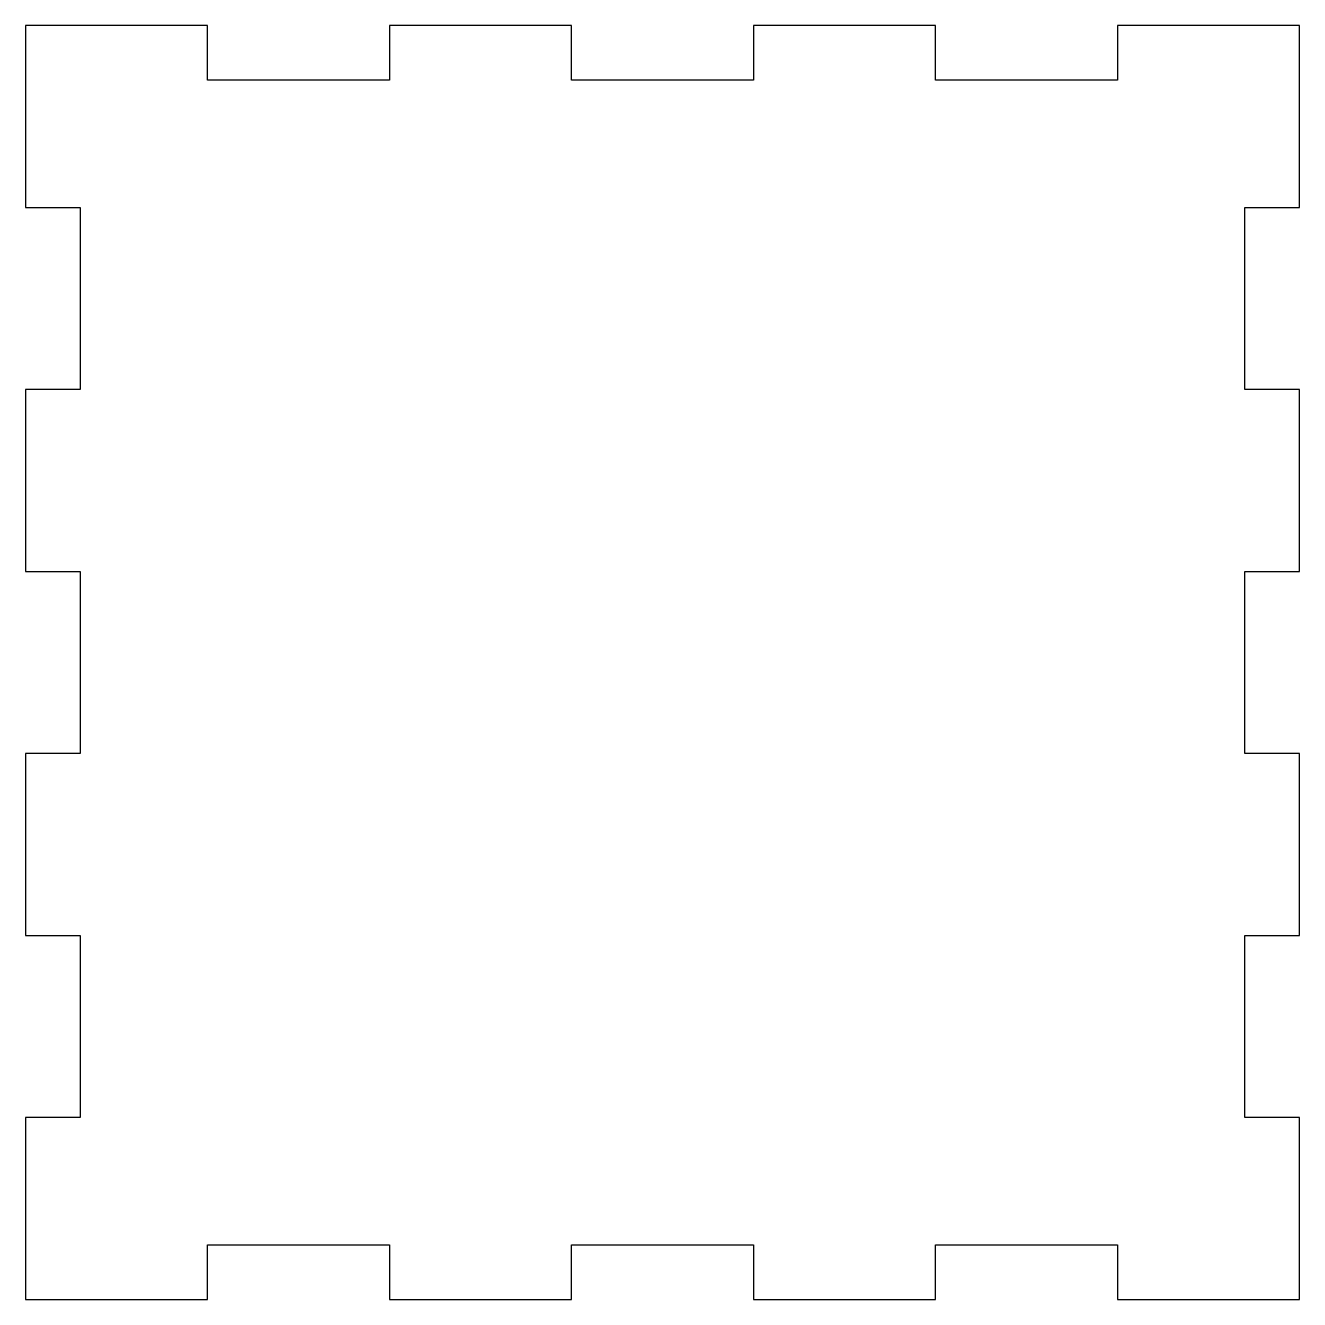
# Model space of a CAD drawing. Extents: x 0 to 70, y 0 to 70.
import ezdxf

# ---------------------------------------------------------------- set-up
doc = ezdxf.new("R2010")
doc.units = 0
doc.layers.add('Shape2DView', color=7, linetype='CONTINUOUS')

msp = doc.modelspace()

# ---------------------------------------------------------------- linework, layer by layer
at = {"layer": 'Shape2DView'}
for p, q in [((10, 70), (0, 70)), ((0, 70), (0, 60)), ((10, 67), (10, 70)), ((30, 70), (20, 70)), ((20, 70), (20, 67)), ((30, 67), (30, 70)), ((50, 70), (40, 70)), ((40, 70), (40, 67)), ((50, 67), (50, 70)), ((70, 70), (60, 70)), ((60, 70), (60, 67)), ((70, 60), (70, 70)), ((20, 67), (10, 67)), ((40, 67), (30, 67)), ((60, 67), (50, 67)), ((0, 60), (3, 60)), ((3, 60), (3, 50)), ((67, 50), (67, 60)), ((67, 60), (70, 60)), ((3, 50), (0, 50)), ((0, 50), (0, 40)), ((70, 50), (67, 50)), ((70, 40), (70, 50)), ((0, 40), (3, 40)), ((3, 40), (3, 30)), ((67, 30), (67, 40)), ((67, 40), (70, 40)), ((3, 30), (0, 30)), ((0, 30), (0, 20)), ((70, 30), (67, 30)), ((70, 20), (70, 30)), ((0, 20), (3, 20)), ((3, 20), (3, 10)), ((67, 10), (67, 20)), ((67, 20), (70, 20)), ((3, 10), (0, 10)), ((0, 10), (0, 0)), ((70, 10), (67, 10)), ((70, 0), (70, 10)), ((10, 0), (10, 3)), ((10, 3), (20, 3)), ((20, 3), (20, 0)), ((30, 0), (30, 3)), ((30, 3), (40, 3)), ((40, 3), (40, 0)), ((50, 0), (50, 3)), ((50, 3), (60, 3)), ((60, 3), (60, 0)), ((0, 0), (10, 0)), ((20, 0), (30, 0)), ((40, 0), (50, 0)), ((60, 0), (70, 0))]:
    msp.add_line(p, q, dxfattribs=at)

doc.saveas('drawing.dxf')
